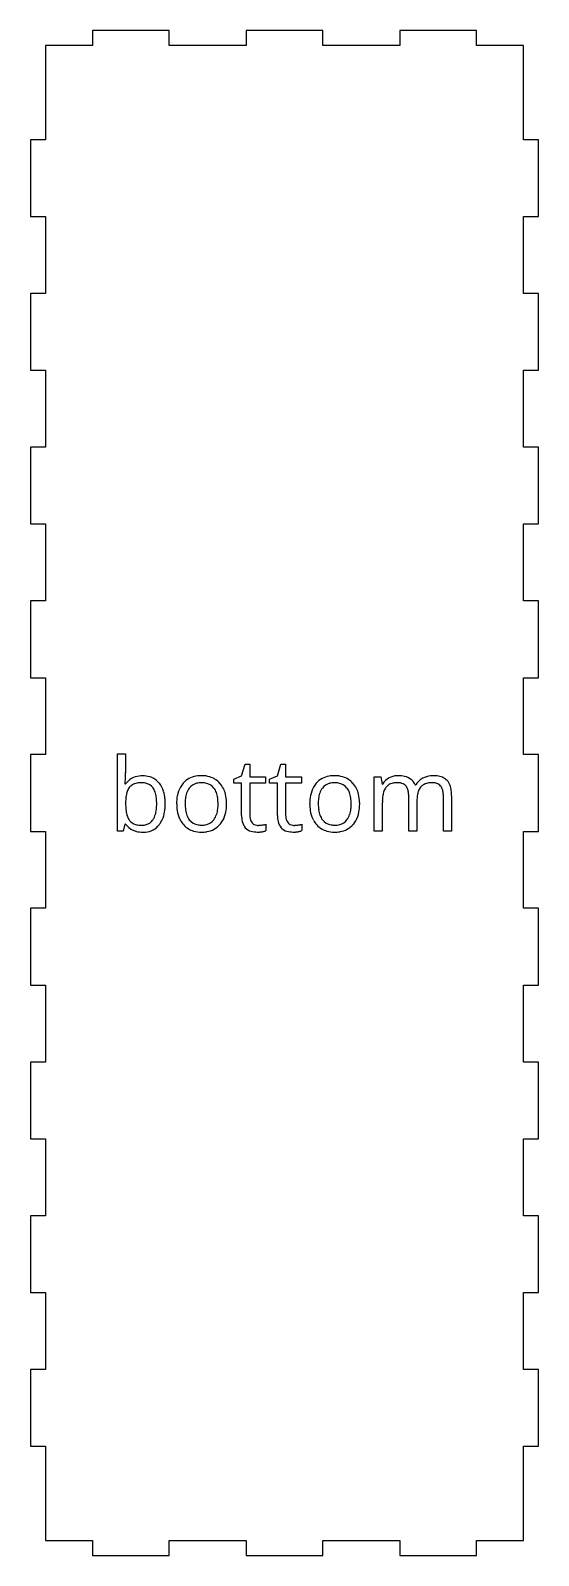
# Model space of a CAD drawing. Header units: inches. Extents: x 0 to 20.2, y 0.1 to 24.2.
# Drawn here: x 16.25 to 20.25, y 12.25 to 24.25 of the extents above; entities that cross this region are included whole.
import ezdxf

# ---------------------------------------------------------------- set-up
doc = ezdxf.new("R2010")
doc.units = ezdxf.units.IN

msp = doc.modelspace()

# ---------------------------------------------------------------- linework, layer by layer
at = {"layer": 'bottom_labelLayer'}
for p, q in [((16.934, 17.95), (16.934, 18.558)), ((16.934, 18.558), (16.999, 18.558)), ((16.999, 18.558), (16.999, 18.41)), ((17.851, 18.359), (17.912, 18.386)), ((17.912, 18.386), (17.939, 18.477)), ((17.939, 18.477), (17.977, 18.477)), ((17.977, 18.477), (17.977, 18.378)), ((17.977, 18.378), (18.101, 18.378)), ((18.101, 18.378), (18.101, 18.328)), ((18.133, 18.359), (18.195, 18.386)), ((18.195, 18.386), (18.222, 18.477)), ((18.222, 18.477), (18.259, 18.477)), ((18.259, 18.477), (18.259, 18.378)), ((18.259, 18.378), (18.384, 18.378)), ((18.384, 18.378), (18.384, 18.328)), ((18.955, 17.95), (18.955, 18.378)), ((18.955, 18.378), (19.008, 18.378)), ((19.008, 18.378), (19.019, 18.32)), ((16.996, 18.321), (16.999, 18.321)), ((17.851, 18.328), (17.851, 18.359)), ((17.912, 18.328), (17.851, 18.328)), ((17.912, 18.073), (17.912, 18.328)), ((18.101, 18.328), (17.977, 18.328)), ((17.977, 18.328), (17.977, 18.076)), ((18.133, 18.328), (18.133, 18.359)), ((18.195, 18.328), (18.133, 18.328)), ((18.195, 18.073), (18.195, 18.328)), ((18.384, 18.328), (18.259, 18.328)), ((18.259, 18.328), (18.259, 18.076)), ((19.019, 18.32), (19.022, 18.32)), ((19.28, 18.313), (19.283, 18.313)), ((19.02, 18.175), (19.02, 17.95)), ((19.228, 17.95), (19.228, 18.229)), ((19.293, 18.189), (19.293, 17.95)), ((19.501, 17.95), (19.501, 18.229)), ((19.566, 18.229), (19.566, 17.95)), ((16.994, 18.005), (16.98, 17.95)), ((16.999, 18.005), (16.994, 18.005)), ((18.104, 18.004), (18.104, 17.954)), ((18.387, 18.004), (18.387, 17.954)), ((16.98, 17.95), (16.934, 17.95)), ((19.02, 17.95), (18.955, 17.95)), ((19.293, 17.95), (19.228, 17.95)), ((19.566, 17.95), (19.501, 17.95))]:
    msp.add_line(p, q, dxfattribs=at)
for centre, radius, start, end in [((16.023, 18.396), 0.975, 355.7237, 358.1262), ((15.647, 18.409), 1.352, 358.1125, 0.0487), ((17.12, 18.237), 0.147, 95.1834, 145.1109), ((17.133, 18.164), 0.221, 89.8744, 96.8144), ((17.135, 18.187), 0.198, 74.2393, 90.5622), ((17.148, 18.235), 0.148, 38.5633, 74.067), ((17.58, 18.213), 0.172, 99.176, 137.9833), ((17.597, 18.134), 0.252, 89.7327, 100.076), ((17.6, 18.168), 0.218, 73.5221, 90.5691), ((17.613, 18.214), 0.17, 41.1447, 73.2133), ((18.628, 18.213), 0.172, 99.176, 137.9833), ((18.645, 18.134), 0.252, 89.7327, 100.076), ((18.648, 18.168), 0.218, 73.5221, 90.5691), ((18.661, 18.214), 0.17, 41.1447, 73.2133), ((19.132, 18.255), 0.127, 117.1209, 149.5422), ((19.145, 18.232), 0.154, 93.8341, 117.5074), ((19.148, 18.2), 0.186, 89.9662, 94.2826), ((19.15, 18.174), 0.212, 77.5571, 90.5513), ((19.17, 18.258), 0.125, 52.7026, 78.0056), ((19.4, 18.246), 0.135, 119.4041, 150.183), ((19.415, 18.224), 0.162, 118.2554, 120.0659), ((19.415, 18.221), 0.164, 95.8633, 117.9692), ((19.421, 18.181), 0.205, 89.9197, 96.2623), ((19.423, 18.161), 0.225, 79.9359, 90.3804), ((19.438, 18.242), 0.143, 62.9726, 80.1665), ((19.453, 18.274), 0.107, 44.2287, 62.6227), ((16.184, 18.385), 0.815, 355.4759, 355.656), ((17.204, 18.196), 0.203, 160.8932, 171.2332), ((17.117, 18.227), 0.111, 143.3386, 161.2557), ((17.096, 18.24), 0.0862, 120.1403, 142.4246), ((17.109, 18.217), 0.113, 100.4469, 119.67), ((17.122, 18.149), 0.182, 89.5731, 100.7326), ((17.125, 18.181), 0.15, 78.6782, 90.375), ((17.138, 18.235), 0.0946, 35.5408, 79.8013), ((17.127, 18.228), 0.107, 32.6987, 35.5277), ((17.098, 18.211), 0.141, 15.7776, 32.0156), ((17.005, 18.183), 0.238, 6.1651, 16.0398), ((17.115, 18.209), 0.191, 16.471, 38.4077), ((17.017, 18.178), 0.293, 5.1337, 16.7975), ((17.623, 18.189), 0.22, 150.7111, 169.4697), ((17.586, 18.208), 0.179, 138.1762, 150.2288), ((17.686, 18.182), 0.218, 162.0654, 173.1675), ((17.607, 18.208), 0.134, 142.9026, 162.3749), ((17.582, 18.226), 0.103, 103.4683, 142.312), ((17.595, 18.177), 0.154, 89.4806, 103.8801), ((17.597, 18.167), 0.164, 79.3452, 90.3179), ((17.609, 18.223), 0.107, 37.958, 80.4004), ((17.588, 18.207), 0.134, 20.0262, 37.4347), ((17.522, 18.183), 0.204, 7.7441, 20.0692), ((17.589, 18.194), 0.202, 13.5015, 41.0705), ((17.494, 18.169), 0.299, 1.1278, 13.8798), ((18.671, 18.189), 0.22, 150.7111, 169.4697), ((18.634, 18.208), 0.179, 138.1762, 150.2288), ((18.734, 18.182), 0.218, 162.0654, 173.1675), ((18.655, 18.208), 0.134, 142.9026, 162.3749), ((18.63, 18.226), 0.103, 103.4683, 142.312), ((18.643, 18.177), 0.154, 89.4806, 103.8801), ((18.645, 18.167), 0.164, 79.3452, 90.3179), ((18.657, 18.223), 0.107, 37.958, 80.4004), ((18.636, 18.207), 0.134, 20.0262, 37.4347), ((18.57, 18.183), 0.204, 7.7441, 20.0692), ((18.637, 18.194), 0.202, 13.5015, 41.0705), ((18.542, 18.169), 0.299, 1.1278, 13.8798), ((19.215, 18.201), 0.193, 161.0234, 171.4466), ((19.136, 18.229), 0.109, 143.077, 161.3916), ((19.116, 18.242), 0.085, 123.7018, 142.3023), ((19.124, 18.228), 0.102, 101.1544, 123.0656), ((19.137, 18.17), 0.161, 89.5577, 101.4829), ((19.138, 18.179), 0.152, 85.5248, 90.0784), ((19.142, 18.223), 0.108, 72.3604, 85.9565), ((19.155, 18.261), 0.068, 41.0611, 72.8995), ((19.146, 18.255), 0.0784, 20.7074, 40.0213), ((19.107, 18.24), 0.12, 7.986, 20.7952), ((19.037, 18.23), 0.191, 359.6948, 8.1474), ((19.177, 18.271), 0.111, 22.2098, 51.4969), ((19.47, 18.206), 0.176, 160.8737, 172.5268), ((19.405, 18.229), 0.107, 140.9765, 161.17), ((19.388, 18.241), 0.0859, 122.3601, 140.2879), ((19.397, 18.224), 0.105, 101.0034, 121.7839), ((19.41, 18.164), 0.167, 89.5618, 101.2964), ((19.412, 18.18), 0.151, 85.8149, 90.0675), ((19.415, 18.223), 0.108, 72.6405, 86.2561), ((19.428, 18.26), 0.0682, 41.0404, 73.1794), ((19.419, 18.255), 0.0784, 20.7074, 40.0213), ((19.38, 18.24), 0.12, 7.986, 20.7952), ((19.31, 18.23), 0.191, 359.6948, 8.1474), ((19.449, 18.272), 0.112, 19.5614, 43.3157), ((19.381, 18.247), 0.184, 7.5044, 19.9642), ((19.269, 18.231), 0.297, 359.7105, 7.6907), ((17.348, 18.172), 0.349, 171.0667, 177.8456), ((17.498, 18.165), 0.5, 177.6175, 180.042), ((17.428, 18.163), 0.429, 179.7765, 185.7073), ((17.259, 18.145), 0.259, 185.593, 194.2046), ((17.003, 18.148), 0.24, 343.4168, 353.6368), ((16.861, 18.167), 0.383, 359.7683, 6.3092), ((16.872, 18.164), 0.372, 353.4935, 0.2205), ((16.931, 18.162), 0.38, 350.656, 0.3382), ((16.895, 18.165), 0.416, 359.8782, 5.409), ((17.737, 18.167), 0.337, 169.2443, 180.3881), ((17.725, 18.163), 0.324, 179.7745, 189.0936), ((17.81, 18.166), 0.343, 173.009, 180.2461), ((17.796, 18.163), 0.328, 179.706, 187.9162), ((17.503, 18.149), 0.223, 342.3616, 353.7538), ((17.403, 18.166), 0.324, 359.7073, 7.8973), ((17.385, 18.163), 0.342, 353.5363, 0.2017), ((17.459, 18.162), 0.335, 349.1763, 0.3863), ((17.414, 18.165), 0.38, 359.9908, 1.543), ((18.785, 18.167), 0.337, 169.2443, 180.3881), ((18.773, 18.163), 0.324, 179.7745, 189.0936), ((18.858, 18.166), 0.343, 173.009, 180.2461), ((18.844, 18.163), 0.328, 179.706, 187.9162), ((18.551, 18.149), 0.223, 342.3616, 353.7538), ((18.451, 18.166), 0.324, 359.7073, 7.8973), ((18.433, 18.163), 0.342, 353.5363, 0.2017), ((18.507, 18.162), 0.335, 349.1763, 0.3863), ((18.462, 18.165), 0.38, 359.9908, 1.543), ((19.472, 18.175), 0.451, 178.0975, 180.0253), ((19.346, 18.18), 0.326, 171.304, 178.3505), ((19.578, 18.191), 0.285, 172.3775, 180.1831), ((19.846, 18.189), 0.553, 179.9139, 179.9828), ((17.116, 18.089), 0.144, 215.5852, 245.8363), ((17.15, 18.117), 0.147, 193.9429, 208.0215), ((17.106, 18.095), 0.0978, 208.553, 217.5615), ((17.103, 18.093), 0.0941, 218.169, 253.8047), ((17.12, 18.147), 0.151, 253.1387, 266.8478), ((17.127, 18.126), 0.129, 269.3869, 285.8627), ((17.144, 18.096), 0.154, 274.064, 321.408), ((17.136, 18.091), 0.0933, 286.0163, 326.8498), ((17.09, 18.122), 0.149, 326.7102, 343.6661), ((17.122, 18.115), 0.182, 321.3164, 335.5436), ((17.063, 18.14), 0.246, 335.8306, 350.8256), ((17.641, 18.149), 0.24, 188.9105, 205.3171), ((17.617, 18.139), 0.213, 205.657, 208.4459), ((17.585, 18.119), 0.176, 207.7947, 238.6756), ((17.676, 18.145), 0.207, 187.7641, 200.0974), ((17.609, 18.121), 0.136, 200.0851, 216.913), ((17.585, 18.104), 0.106, 217.3009, 261.7098), ((17.598, 18.147), 0.151, 269.4482, 284.7254), ((17.61, 18.103), 0.105, 284.5661, 322.6336), ((17.613, 18.117), 0.173, 278.896, 317.9979), ((17.582, 18.123), 0.139, 323.0085, 342.6392), ((17.606, 18.122), 0.181, 318.1444, 329.7564), ((17.572, 18.14), 0.22, 330.2506, 349.4115), ((18.116, 18.071), 0.204, 179.3549, 192.8479), ((18.014, 18.043), 0.0981, 190.3818, 253.8773), ((18.108, 18.075), 0.131, 179.6421, 189.7507), ((18.061, 18.067), 0.0838, 189.5478, 205.787), ((18.042, 18.058), 0.0629, 206.1291, 221.4087), ((18.04, 18.056), 0.0602, 221.5951, 262.3504), ((18.047, 18.222), 0.226, 280.484, 282.6285), ((18.067, 18.134), 0.136, 282.5871, 285.5788), ((18.077, 18.096), 0.0965, 285.7306, 286.268), ((18.398, 18.071), 0.204, 179.3549, 192.8479), ((18.296, 18.043), 0.0981, 190.3818, 253.8773), ((18.39, 18.075), 0.131, 179.6421, 189.7507), ((18.344, 18.067), 0.0838, 189.5478, 205.787), ((18.325, 18.058), 0.0629, 206.1291, 221.4087), ((18.323, 18.056), 0.0602, 221.5951, 262.3504), ((18.33, 18.222), 0.226, 280.484, 282.6285), ((18.349, 18.134), 0.136, 282.5871, 285.5788), ((18.36, 18.096), 0.0965, 285.7306, 286.268), ((18.689, 18.149), 0.24, 188.9105, 205.3171), ((18.665, 18.139), 0.213, 205.657, 208.4459), ((18.633, 18.119), 0.176, 207.7947, 238.6756), ((18.724, 18.145), 0.207, 187.7641, 200.0974), ((18.657, 18.121), 0.136, 200.0851, 216.913), ((18.633, 18.104), 0.106, 217.3009, 261.7098), ((18.646, 18.147), 0.151, 269.4482, 284.7254), ((18.658, 18.103), 0.105, 284.5661, 322.6336), ((18.661, 18.117), 0.173, 278.896, 317.9979), ((18.63, 18.123), 0.139, 323.0085, 342.6392), ((18.654, 18.122), 0.181, 318.1444, 329.7564), ((18.62, 18.14), 0.22, 330.2506, 349.4115), ((17.127, 18.114), 0.171, 245.9808, 255.5452), ((17.132, 18.139), 0.197, 255.7755, 270.3186), ((17.125, 18.205), 0.209, 266.3774, 270.0502), ((17.133, 18.162), 0.22, 269.9231, 275.5481), ((17.587, 18.124), 0.181, 238.8114, 253.2431), ((17.594, 18.15), 0.208, 253.5436, 270.4181), ((17.596, 18.158), 0.161, 260.5033, 270.2477), ((17.596, 18.194), 0.252, 269.7503, 279.8035), ((18.034, 18.112), 0.169, 253.7848, 270.8854), ((18.045, 18.082), 0.0867, 261.3265, 270.1921), ((18.036, 18.107), 0.164, 269.9979, 270.7636), ((18.035, 18.144), 0.202, 270.8926, 275.5488), ((18.046, 18.209), 0.213, 269.88, 278.3025), ((18.028, 18.223), 0.281, 275.5258, 279.2939), ((18.035, 18.185), 0.243, 279.1889, 280.1166), ((18.048, 18.191), 0.195, 278.4119, 279.0075), ((18.045, 18.126), 0.182, 280.0059, 283.3739), ((18.024, 18.344), 0.35, 278.9583, 280.511), ((18.062, 18.058), 0.113, 283.3087, 288.1191), ((18.077, 18.012), 0.0638, 287.9896, 295.3053), ((18.316, 18.112), 0.169, 253.7848, 270.8854), ((18.328, 18.082), 0.0867, 261.3265, 270.1921), ((18.319, 18.107), 0.164, 269.9979, 270.7636), ((18.318, 18.144), 0.202, 270.8926, 275.5488), ((18.329, 18.209), 0.213, 269.88, 278.3025), ((18.31, 18.223), 0.281, 275.5258, 279.2939), ((18.317, 18.185), 0.243, 279.1889, 280.1166), ((18.331, 18.191), 0.195, 278.4119, 279.0075), ((18.328, 18.126), 0.182, 280.0059, 283.3739), ((18.307, 18.344), 0.35, 278.9583, 280.511), ((18.344, 18.058), 0.113, 283.3087, 288.1191), ((18.359, 18.012), 0.0638, 287.9896, 295.3053), ((18.635, 18.124), 0.181, 238.8114, 253.2431), ((18.642, 18.15), 0.208, 253.5436, 270.4181), ((18.644, 18.158), 0.161, 260.5033, 270.2477), ((18.644, 18.194), 0.252, 269.7503, 279.8035)]:
    msp.add_arc(centre, radius, start, end, dxfattribs=at)
at = {"layer": 'bottom_outsideCutPath'}
for p, q in [((17.343, 24.25), (16.738, 24.25)), ((16.738, 24.25), (16.738, 24.132)), ((17.343, 24.132), (17.343, 24.25)), ((18.552, 24.25), (17.948, 24.25)), ((17.948, 24.25), (17.948, 24.132)), ((18.552, 24.132), (18.552, 24.25)), ((19.762, 24.25), (19.157, 24.25)), ((19.157, 24.25), (19.157, 24.132)), ((19.762, 24.132), (19.762, 24.25)), ((16.368, 24.132), (16.368, 23.39)), ((16.738, 24.132), (16.368, 24.132)), ((17.948, 24.132), (17.343, 24.132)), ((19.157, 24.132), (18.552, 24.132)), ((20.132, 24.132), (19.762, 24.132)), ((20.132, 23.39), (20.132, 24.132)), ((16.368, 23.39), (16.25, 23.39)), ((16.25, 23.39), (16.25, 22.786)), ((20.25, 23.39), (20.132, 23.39)), ((20.25, 22.786), (20.25, 23.39)), ((16.25, 22.786), (16.368, 22.786)), ((16.368, 22.786), (16.368, 22.181)), ((20.132, 22.181), (20.132, 22.786)), ((20.132, 22.786), (20.25, 22.786)), ((16.368, 22.181), (16.25, 22.181)), ((16.25, 22.181), (16.25, 21.576)), ((20.25, 22.181), (20.132, 22.181)), ((20.25, 21.576), (20.25, 22.181)), ((16.25, 21.576), (16.368, 21.576)), ((16.368, 21.576), (16.368, 20.971)), ((20.132, 20.971), (20.132, 21.576)), ((20.132, 21.576), (20.25, 21.576)), ((16.368, 20.971), (16.25, 20.971)), ((16.25, 20.971), (16.25, 20.367)), ((20.25, 20.971), (20.132, 20.971)), ((20.25, 20.367), (20.25, 20.971)), ((16.25, 20.367), (16.368, 20.367)), ((16.368, 20.367), (16.368, 19.762)), ((20.132, 19.762), (20.132, 20.367)), ((20.132, 20.367), (20.25, 20.367)), ((16.368, 19.762), (16.25, 19.762)), ((16.25, 19.762), (16.25, 19.157)), ((20.25, 19.762), (20.132, 19.762)), ((20.25, 19.157), (20.25, 19.762)), ((16.25, 19.157), (16.368, 19.157)), ((16.368, 19.157), (16.368, 18.552)), ((20.132, 18.552), (20.132, 19.157)), ((20.132, 19.157), (20.25, 19.157)), ((16.368, 18.552), (16.25, 18.552)), ((16.25, 18.552), (16.25, 17.948)), ((20.25, 18.552), (20.132, 18.552)), ((20.25, 17.948), (20.25, 18.552)), ((16.25, 17.948), (16.368, 17.948)), ((16.368, 17.948), (16.368, 17.343)), ((20.132, 17.343), (20.132, 17.948)), ((20.132, 17.948), (20.25, 17.948)), ((16.368, 17.343), (16.25, 17.343)), ((16.25, 17.343), (16.25, 16.738)), ((20.25, 17.343), (20.132, 17.343)), ((20.25, 16.738), (20.25, 17.343)), ((16.25, 16.738), (16.368, 16.738)), ((16.368, 16.738), (16.368, 16.133)), ((20.132, 16.133), (20.132, 16.738)), ((20.132, 16.738), (20.25, 16.738)), ((16.368, 16.133), (16.25, 16.133)), ((16.25, 16.133), (16.25, 15.529)), ((20.25, 16.133), (20.132, 16.133)), ((20.25, 15.529), (20.25, 16.133)), ((16.25, 15.529), (16.368, 15.529)), ((16.368, 15.529), (16.368, 14.924)), ((20.132, 14.924), (20.132, 15.529)), ((20.132, 15.529), (20.25, 15.529)), ((16.368, 14.924), (16.25, 14.924)), ((16.25, 14.924), (16.25, 14.319)), ((20.25, 14.924), (20.132, 14.924)), ((20.25, 14.319), (20.25, 14.924)), ((16.25, 14.319), (16.368, 14.319)), ((16.368, 14.319), (16.368, 13.714)), ((20.132, 13.714), (20.132, 14.319)), ((20.132, 14.319), (20.25, 14.319)), ((16.368, 13.714), (16.25, 13.714)), ((16.25, 13.714), (16.25, 13.11)), ((20.25, 13.714), (20.132, 13.714)), ((20.25, 13.11), (20.25, 13.714)), ((16.25, 13.11), (16.368, 13.11)), ((16.368, 13.11), (16.368, 12.368)), ((20.132, 12.368), (20.132, 13.11)), ((20.132, 13.11), (20.25, 13.11)), ((16.368, 12.368), (16.738, 12.368)), ((16.738, 12.368), (16.738, 12.25)), ((17.343, 12.25), (17.343, 12.368)), ((17.343, 12.368), (17.948, 12.368)), ((17.948, 12.368), (17.948, 12.25)), ((18.552, 12.25), (18.552, 12.368)), ((18.552, 12.368), (19.157, 12.368)), ((19.157, 12.368), (19.157, 12.25)), ((19.762, 12.25), (19.762, 12.368)), ((19.762, 12.368), (20.132, 12.368)), ((16.738, 12.25), (17.343, 12.25)), ((17.948, 12.25), (18.552, 12.25)), ((19.157, 12.25), (19.762, 12.25))]:
    msp.add_line(p, q, dxfattribs=at)

doc.saveas('drawing.dxf')
